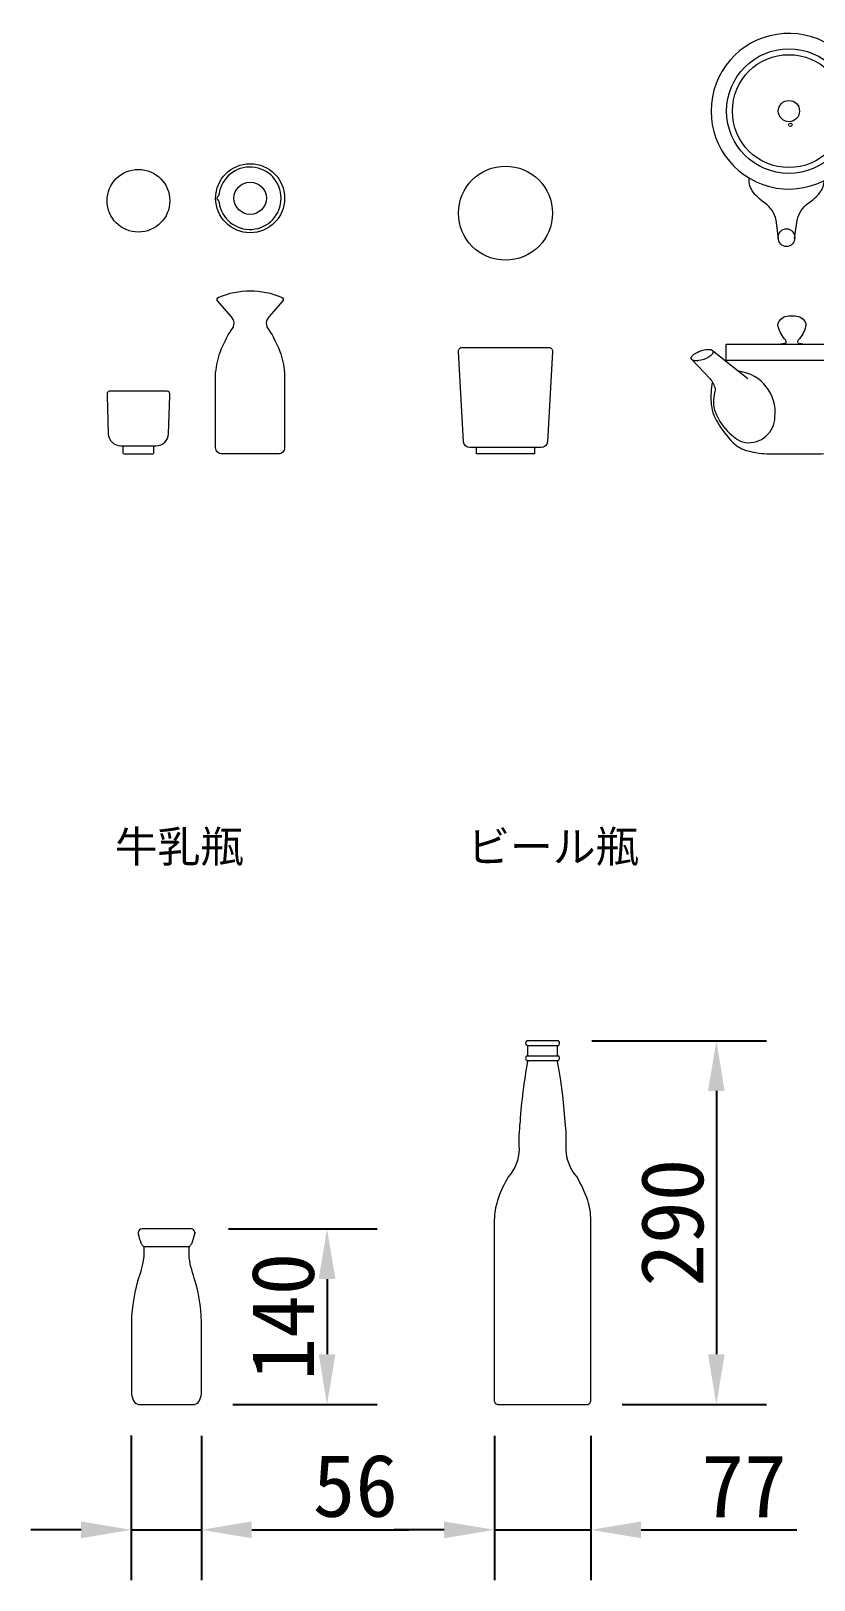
# Model space of a CAD drawing. Header units: millimetres. Extents: x -63086 to 144078, y -129912 to 13382.
# Drawn here: x 33744 to 34368, y -38084 to -36849 of the extents above; entities that cross this region are included whole.
import ezdxf

# ---------------------------------------------------------------- set-up
doc = ezdxf.new("R2010")
doc.units = ezdxf.units.MM
doc.layers.get('0').update_dxf_attribs({"lineweight": 0})
doc.layers.add('展開建具用', color=250, linetype='Continuous', lineweight=9)
doc.styles.get("Standard").update_dxf_attribs({"font": 'MS Mincho.ttf'})
doc.dimstyles.new('CAD素材.com_家具家電', dxfattribs={"dimtxt": 50, "dimasz": 40, "dimexe": 40, "dimexo": 25, "dimgap": 10, "dimtad": 1, "dimdec": 3, "dimtxsty": 'Standard', "dimcen": 2.5, "dimadec": 0, "dimazin": 0, "dimtfac": 1, "dimtdec": 3, "dimtmove": 0, "dimatfit": 3, "dimfxl": 1, "dimarcsym": 0})

# ---------------------------------------------------------------- blocks, each defined once
blk = doc.blocks.new('食器（CAD素材.com）40')
at = {"color": 0, "linetype": 'ByBlock', "lineweight": -2}
for points in [[(60.5, 13.7, 6.25813), (56.9, -24.8)], [(130, -11.3, 0.087618), (118.9, -5.9), (103.9, -4), (86.9, -3.5, -0.218043), (75.5, 3.6, 0.080004), (71.1, 8.4, 0.103577), (60.5, 13.7, 0.218226), (56.9, -24.8, 0.039244), (61.4, -24.8, 0.080004), (67.7, -23.4, -0.218043), (81.1, -24), (95.5, -33.3), (108.3, -39.9, 0.119895), (120.6, -41.5)], [(-8.4, -101.7), (-10.1, -86.9, 0.17602), (-19, -73.4, -0.083169), (-28.3, -64.9, -0.182253), (-31.7, -53.4)], [(4.6, -101.6), (6.6, -86.9, -0.17602), (15.5, -73.4, 0.083169), (24.8, -64.9, 0.154095), (28.2, -55.3)]]:
    blk.add_lwpolyline(points, format="xyb", dxfattribs=at)
blk.add_lwpolyline([(117.2, -23.9, 0.102246), (115.8, -37.1, 0.621659), (124.4, -40, 0.129518), (131.6, -28.3, 0.129518), (132.3, -14.6, 0.621659), (123.6, -12.2, 0.102986)], format="xyb", close=True, dxfattribs=at)
for centre, radius in [((0, 0), 49.7), ((0, 0), 45), ((0, 0), 8.49), ((1.2, -10.9), 1.38)]:
    blk.add_circle(centre, radius, dxfattribs=at)
blk.add_ellipse((-1.9, -100.9), major_axis=(0.08, -7.14), ratio=0.91854, dxfattribs=at)
blk = doc.blocks.new('食器（CAD素材.com）41')
at = {"color": 0, "linetype": 'ByBlock', "lineweight": -2}
for points in [[(-9.6, 87.4, -0.089692), (-9.3, 87.7, -0.105386), (-6.7, 88.1, 0.236981), (-5.4, 88.6, 0.238676), (-5.6, 90.7, -0.12273), (-11.7, 101.5, -0.127494), (-11.7, 104, -0.326519), (-3.3, 110), (1.9, 110, -0.326519), (10.3, 104, -0.127494), (10.2, 101.5, -0.12273), (4.2, 90.7, 0.238676), (4, 88.6, 0.236981), (5.2, 88.1, -0.105386), (7.8, 87.7, -0.089692), (8.1, 87.4)], [(91.2, 92.8, 0.123589), (76.8, 90, 0.089385), (59.9, 78.3, 0.025884), (44.2, 61.2)], [(-80.6, 75.2), (-66, 60, -0.126668), (-62, 51.9, -0.099377), (-62.1, 49.7, 0.083031), (-63.3, 40.3, 0.114018), (-60.3, 30, 0.110669), (-48.9, 15.3, 0.060867), (-42.2, 10.4)], [(-42.2, 10.4, 0.066473), (-37.6, 9.1, 0.443868), (-14.3, 29.5, 0.412486), (-43, 65.9)], [(47.2, 64.7, 0.134314), (32.8, 62.6, 0.216988), (26.4, 52.3, 0.067917), (26.3, 37.3, 0.17178), (31.2, 27.6, 0.168463), (40.5, 23.3, 0.171566), (48.7, 26, 0.115418), (54.5, 33, 0.112975), (55.8, 41.1, 0.055555), (55.6, 46.6)], [(-64.1, 57.3, 0.059889), (-65.2, 41.2, 0.129898), (-60, 25.2, 0.067518), (-47.5, 8.9, 0.135359), (-35.7, 2.4, 0.054325), (-18.6, 0), (18.6, 0, 0.064117), (35.3, 2.2, 0.130381), (49.3, 9.7, 0.092302), (60.5, 25.6, 0.093807), (63.2, 37), (63.5, 47.3)], [(-22.9, 55.6, 0.000916), (-22.8, 55.6)], [(107.7, 59, -0.230556), (92.5, 48.1, -0.055711), (69.4, 47.4), (63.5, 47.6, 0.131577), (53.3, 45.4), (50.6, 43.7)]]:
    blk.add_lwpolyline(points, format="xyb", dxfattribs=at)
blk.add_lwpolyline([(53, 87.4), (53.3, 74.4), (-53.2, 74.4), (-53.2, 87.4)], close=True, dxfattribs=at)
for points in [[(86.8, 92.2, 0.176224), (79, 86.5, 0.117805), (76.2, 78.7, 0.084586), (76.5, 71.2, 0.103083), (80.7, 61.8, 0.076525), (85.7, 56.8, 0.114663), (93.4, 53.4, 0.140428), (101.5, 54.1, 0.118069), (106.9, 57.9, 0.143558), (110.8, 66.6, 0.107722), (110.2, 76.2, 0.084947), (106.5, 83.9, 0.09099), (100.6, 89.7, 0.142095), (91.2, 92.8, 0.07833)], [(87.9, 88.4, 0.175991), (82.3, 84.3, 0.117968), (80.1, 78.2, 0.084776), (80.4, 72, 0.103211), (84, 64.2, 0.076765), (88.1, 60, 0.114786), (94.2, 57.3, 0.139899), (100, 57.8, 0.117123), (103.8, 60.5, 0.14338), (106.8, 67.2, 0.108066), (106.3, 75.1, 0.085205), (103.2, 81.6, 0.091334), (98.3, 86.4, 0.141897), (91.1, 88.8, 0.077475)], [(-64.1, 82.6, -0.244305), (-63.5, 81.4, -0.152421), (-64.1, 79.7, -0.092582), (-67.2, 77.2, -0.094701), (-75.1, 74.4, -0.06147), (-78.2, 74.3, -0.156894), (-80.6, 75.2, -0.324474), (-80.9, 77.1, -0.106721), (-79.5, 78.9, -0.041948), (-77.8, 80.2, -0.074655), (-71.8, 82.8, -0.077127), (-66.7, 83.4, -0.140835)]]:
    blk.add_lwpolyline(points, format="xyb", close=True, dxfattribs=at)
for points in [[(-64.1, 82.6), (-35.8, 60.1)], [(-53.2, 74.4), (-53.4, 74.1)], [(53.3, 74.4), (55.2, 73.2)]]:
    blk.add_lwpolyline(points, dxfattribs=at)
blk = doc.blocks.new('食器（CAD素材.com）42')
at = {"color": 0, "linetype": 'ByBlock', "lineweight": -2}
blk.add_circle((0, 0), 37.5, dxfattribs=at)
blk = doc.blocks.new('食器（CAD素材.com）43')
at = {"color": 0, "linetype": 'ByBlock', "lineweight": -2}
blk.add_lwpolyline([(28.5, 5), (-28.5, 5, -0.39848), (-33.5, 9.7), (-37.5, 81.8, -0.430124), (-34.5, 85), (34.5, 85, -0.430124), (37.5, 81.8), (33.5, 9.7, -0.39848)], format="xyb", close=True, dxfattribs=at)
blk.add_lwpolyline([(23, 5), (23, 0), (-23, 0), (-23, 5)], dxfattribs=at)
blk = doc.blocks.new('食器（CAD素材.com）44')
at = {"color": 0, "linetype": 'ByBlock', "lineweight": -2}
blk.add_lwpolyline([(-24.8, 3.4, -0.192814), (-26.2, 0.8, 0.459146), (-26.2, -0.8, -0.194953), (-24.8, -3.4, 14.552475), (-24.8, 3.4)], format="xyb", dxfattribs=at)
for radius in [27.5, 12.9]:
    blk.add_circle((0, 0), radius, dxfattribs=at)
blk = doc.blocks.new('食器（CAD素材.com）45')
at = {"color": 0, "linetype": 'ByBlock', "lineweight": -2}
blk.add_circle((0, 0), 25, dxfattribs=at)
blk = doc.blocks.new('食器（CAD素材.com）46')
at = {"color": 0, "linetype": 'ByBlock', "lineweight": -2}
blk.add_lwpolyline([(22.5, 0), (-22.5, 0, -0.414214), (-27.5, 5), (-27.5, 64.8, -0.052459), (-23.7, 81.8, -0.041984), (-15, 99, 0.423144), (-15.2, 109.6), (-25.8, 121.9, -0.507893), (-25, 125, -0.10305), (0, 130, -0.10305), (25, 125, -0.507893), (25.8, 121.9), (15.2, 109.6, 0.423144), (15, 99, -0.041984), (23.7, 81.8, -0.052459), (27.5, 64.8), (27.5, 5, -0.414214)], format="xyb", close=True, dxfattribs=at)
blk = doc.blocks.new('食器（CAD素材.com）47')
at = {"color": 0, "linetype": 'ByBlock', "lineweight": -2}
for points in [[(14, 6.5, 0.404958), (24, 16.1), (25, 46.7), (25, 47.9, 0.417152), (23, 50), (-23, 50, 0.417152), (-25, 47.9), (-25, 46.7), (-24, 16.1, 0.404958), (-14, 6.5), (14, 6.5)], [(-12.4, 6.4), (-12.4, 1, 0.413544), (-11.4, 0), (11.4, 0, 0.413544), (12.4, 1), (12.4, 6.4)]]:
    blk.add_lwpolyline(points, format="xyb", dxfattribs=at)
blk = doc.blocks.new('*D562')
at = {"layer": 'Defpoints', "color": 0, "ltscale": 10, "transparency": 16777216}
for p in [(34166, -37654.1), (34190.3, -37944.1), (34290.3, -37944.1)]:
    blk.add_point(p, dxfattribs=at)
at = {"layer": '展開建具用', "color": 0, "lineweight": -2, "ltscale": 10, "transparency": 16777216}
for p, q in [((34191, -37654.1), (34330.3, -37654.1)), ((34290.3, -37694.1), (34290.3, -37904.1)), ((34215.3, -37944.1), (34330.3, -37944.1))]:
    blk.add_line(p, q, dxfattribs=at)
at = {"layer": '展開建具用', "color": 0, "ltscale": 10, "transparency": 16777216}
for points in [[(34283.6, -37694.1), (34296.9, -37694.1), (34290.3, -37654.1)], [(34283.6, -37904.1), (34296.9, -37904.1), (34290.3, -37944.1)]]:
    blk.add_solid(points, dxfattribs=at)
at = {"layer": '展開建具用', "color": 0, "ltscale": 10, "transparency": 16777216, "insert": (34255.3, -37799.1), "char_height": 50, "attachment_point": 5, "rotation": 90}
blk.add_mtext('290', dxfattribs=at)
blk = doc.blocks.new('*D563')
at = {"layer": 'Defpoints', "color": 0, "ltscale": 10, "transparency": 16777216}
for p in [(34113.3, -37944.1), (34190.3, -37944.1), (34190.3, -38044.1)]:
    blk.add_point(p, dxfattribs=at)
at = {"layer": '展開建具用', "color": 0, "lineweight": -2, "ltscale": 10, "transparency": 16777216}
for p, q in [((34113.3, -37969.1), (34113.3, -38084.1)), ((34190.3, -37969.1), (34190.3, -38084.1)), ((34073.3, -38044.1), (34033.3, -38044.1)), ((34113.3, -38044.1), (34190.3, -38044.1)), ((34230.3, -38044.1), (34354.5, -38044.1))]:
    blk.add_line(p, q, dxfattribs=at)
at = {"layer": '展開建具用', "color": 0, "ltscale": 10, "transparency": 16777216}
for points in [[(34073.3, -38037.4), (34073.3, -38050.8), (34113.3, -38044.1)], [(34230.3, -38037.4), (34230.3, -38050.8), (34190.3, -38044.1)]]:
    blk.add_solid(points, dxfattribs=at)
at = {"layer": '展開建具用', "color": 0, "ltscale": 10, "transparency": 16777216, "insert": (34312.4, -38009.1), "char_height": 50, "attachment_point": 5}
blk.add_mtext('77', dxfattribs=at)
blk = doc.blocks.new('*D564')
at = {"layer": 'Defpoints', "color": 0, "ltscale": 10, "transparency": 16777216}
for p in [(33876.3, -37804.1), (33879.9, -37944.1), (33979.9, -37944.1)]:
    blk.add_point(p, dxfattribs=at)
at = {"layer": '展開建具用', "color": 0, "lineweight": -2, "ltscale": 10, "transparency": 16777216}
for p, q in [((33901.3, -37804.1), (34019.9, -37804.1)), ((33979.9, -37844.1), (33979.9, -37904.1)), ((33904.9, -37944.1), (34019.9, -37944.1))]:
    blk.add_line(p, q, dxfattribs=at)
at = {"layer": '展開建具用', "color": 0, "ltscale": 10, "transparency": 16777216}
for points in [[(33973.3, -37844.1), (33986.6, -37844.1), (33979.9, -37804.1)], [(33973.3, -37904.1), (33986.6, -37904.1), (33979.9, -37944.1)]]:
    blk.add_solid(points, dxfattribs=at)
at = {"layer": '展開建具用', "color": 0, "ltscale": 10, "transparency": 16777216, "insert": (33944.9, -37874.1), "char_height": 50, "attachment_point": 5, "rotation": 90}
blk.add_mtext('140', dxfattribs=at)
blk = doc.blocks.new('*D565')
at = {"layer": 'Defpoints', "color": 0, "ltscale": 10, "transparency": 16777216}
for p in [(33823.9, -37944), (33879.9, -37944.1), (33879.9, -38044.1)]:
    blk.add_point(p, dxfattribs=at)
at = {"layer": '展開建具用', "color": 0, "lineweight": -2, "ltscale": 10, "transparency": 16777216}
for p, q in [((33823.9, -37969), (33823.9, -38084.1)), ((33879.9, -37969.1), (33879.9, -38084.1)), ((33783.9, -38044.1), (33743.9, -38044.1)), ((33823.9, -38044.1), (33879.9, -38044.1)), ((33919.9, -38044.1), (34045.1, -38044.1))]:
    blk.add_line(p, q, dxfattribs=at)
at = {"layer": '展開建具用', "color": 0, "ltscale": 10, "transparency": 16777216}
for points in [[(33783.9, -38037.4), (33783.9, -38050.8), (33823.9, -38044.1)], [(33919.9, -38037.4), (33919.9, -38050.8), (33879.9, -38044.1)]]:
    blk.add_solid(points, dxfattribs=at)
at = {"layer": '展開建具用', "color": 0, "ltscale": 10, "transparency": 16777216, "insert": (34002.5, -38009.1), "char_height": 50, "attachment_point": 5}
blk.add_mtext('56', dxfattribs=at)
blk = doc.blocks.new('牛乳瓶（CAD素材.com）')
at = {"color": 0, "linetype": 'ByBlock', "lineweight": -2}
blk.add_lwpolyline([(-19.7, 140, 0.334982), (-22.5, 137.4, 0.046132), (-22.5, 137.3), (-22.5, 136, 0.043294), (-22.5, 136, 0.059641), (-20.4, 129, 0.094412), (-18.9, 126.8, -0.202247), (-18, 124.6), (-18.1, 117.6, -0.032246), (-18.2, 116.9, -0.055641), (-23, 98.4, 0.072259), (-28, 60.9), (-28, 9.7, 0.072639), (-26.7, 3.9, 0.215323), (-22.9, 0.1, 0.090739), (-22.2, 0), (22.2, 0, 0.090739), (22.9, 0.1, 0.215323), (26.7, 3.9, 0.072639), (28, 9.7), (28, 60.9, 0.072259), (23, 98.4, -0.055641), (18.2, 116.9, -0.032246), (18.1, 117.6), (18, 124.6, -0.202247), (18.9, 126.8, 0.094412), (20.4, 129, 0.059641), (22.5, 136, 0.043294), (22.5, 136), (22.5, 137.3, 0.040313), (22.5, 137.4, 0.334982), (19.7, 140)], format="xyb", close=True, dxfattribs=at)
for points in [[(-22.5, 137.3), (-22.5, 136)], [(22.5, 137.3), (22.5, 136)], [(-18.3, 126), (18.3, 126)]]:
    blk.add_lwpolyline(points, dxfattribs=at)
blk = doc.blocks.new('ビール瓶（CAD素材.com）')
at = {"color": 0, "linetype": 'ByBlock', "lineweight": -2}
blk.add_lwpolyline([(-36, 0), (36, 0, 0.353262), (38.5, 3), (38.5, 147.1, 0.073117), (36, 162.5, 0.057669), (27.2, 181.7, -0.178634), (18.8, 203.3, 0.037437), (18, 225.6, 0.028194), (12, 273.5, -0.154906), (12, 273.7, -0.207477), (12.5, 274.1, 0.501865), (12.5, 278.1, -0.244329), (12, 278.6), (12, 285.5, -0.367081), (12.5, 286.1, 0.441969), (12.9, 289.7, 0.171866), (12.1, 290), (-12.1, 290, 0.171866), (-12.9, 289.7, 0.441969), (-12.5, 286.1, -0.367081), (-12, 285.5), (-12, 278.6, -0.244329), (-12.5, 278.1, 0.501865), (-12.5, 274.1, -0.207477), (-12, 273.7, -0.154906), (-12, 273.5, 0.028194), (-18, 225.6, 0.037437), (-18.8, 203.3, -0.178634), (-27.2, 181.7, 0.057669), (-36, 162.5, 0.073117), (-38.5, 147.1), (-38.5, 3, 0.353262)], format="xyb", close=True, dxfattribs=at)
blk.add_lwpolyline([(-12, 286.1), (-12.5, 286.1), (-12, 286.1)], close=True, dxfattribs=at)
for points in [[(-12.5, 286.1), (12.5, 286.1)], [(-12.5, 278.1), (12.5, 278.1)], [(12.5, 274.1), (-12.5, 274.1)]]:
    blk.add_lwpolyline(points, dxfattribs=at)

msp = doc.modelspace()

# ---------------------------------------------------------------- block references
at = {"layer": '展開建具用', "ltscale": 10}
for name, p in [('食器（CAD素材.com）40', (34348.0932, -36912.8124)), ('食器（CAD素材.com）44', (33918.6469, -36982.2882)), ('食器（CAD素材.com）42', (34122.1969, -36994.1769)), ('食器（CAD素材.com）45', (33829.5804, -36984.2799)), ('食器（CAD素材.com）46', (33918.6469, -37186.1712)), ('食器（CAD素材.com）41', (34351.2323, -37186.1712)), ('食器（CAD素材.com）43', (34122.1969, -37186.1712)), ('食器（CAD素材.com）47', (33829.5804, -37186.1712)), ('ビール瓶（CAD素材.com）', (34151.7591, -37944.1097)), ('牛乳瓶（CAD素材.com）', (33851.9321, -37944.1097))]:
    msp.add_blockref(name, p, dxfattribs=at)

# ---------------------------------------------------------------- texts
at = {"layer": '展開建具用', "ltscale": 10, "char_height": 25, "attachment_point": 1}
for s, insert in [('牛乳瓶', (33810.7866, -37486.8112)), ('ビール瓶', (34091.7431, -37486.8112))]:
    msp.add_mtext(s, dxfattribs=dict(at, insert=insert))

# ---------------------------------------------------------------- dimensions: what is measured, and where the dimension line sits
at = {"layer": '展開建具用', "ltscale": 10}
for base, p1, p2, picture, middle in [((34290.2683, -37944.1097), (34166.0019, -37654.1099), (34190.2591, -37944.1097), '*D562', (34255.2683, -37799.1098)), ((33979.9413, -37944.1097), (33876.2781, -37804.1097), (33879.9321, -37944.1097), '*D564', (33944.9413, -37874.1097))]:
    dim = msp.add_linear_dim(base=base, p1=p1, p2=p2, angle=90, dimstyle='CAD素材.com_家具家電', dxfattribs=at)
    dim.commit()
    dim.dimension.update_dxf_attribs({"geometry": picture, "text_midpoint": middle})
for base, p1, p2, picture, middle in [((33879.9321, -38044.1097), (33823.9321, -37944.0418), (33879.9321, -37944.1097), '*D565', (34002.5035, -38009.1097)), ((34190.2591, -38044.1097), (34113.2591, -37944.1097), (34190.2591, -37944.1097), '*D563', (34312.4019, -38009.1097))]:
    dim = msp.add_linear_dim(base=base, p1=p1, p2=p2, dimstyle='CAD素材.com_家具家電', dxfattribs=at)
    dim.commit()
    dim.dimension.update_dxf_attribs({"geometry": picture, "text_midpoint": middle})

doc.saveas('drawing.dxf')
